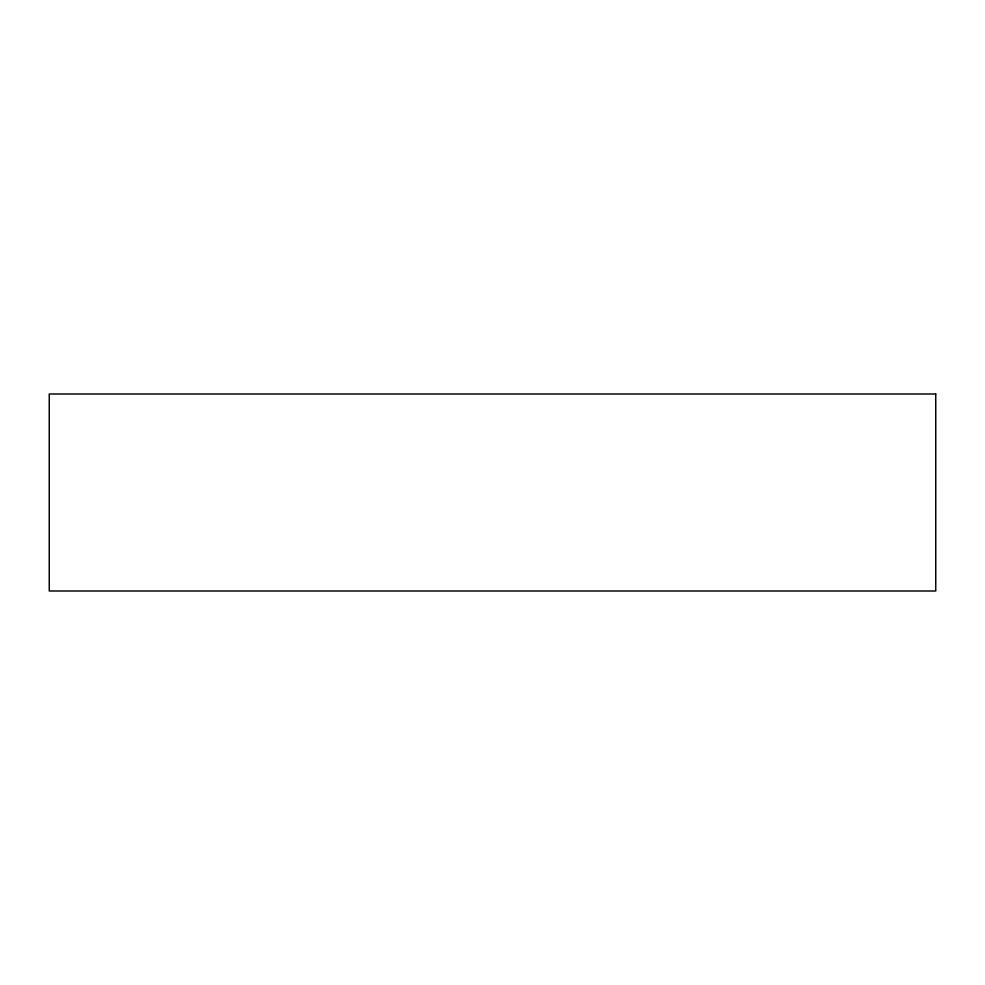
<?xml version="1.0" encoding="UTF-8"?>
<svg xmlns="http://www.w3.org/2000/svg" width="985" height="985" viewBox="0 0 985 985"><rect width="100%" height="100%" fill="white"/><g stroke="black" fill="none" stroke-linecap="round" stroke-linejoin="round"><path stroke-width="1.48" d="M935.75 394L49.25 394L49.25 591L935.75 591L935.75 394"/></g></svg>
